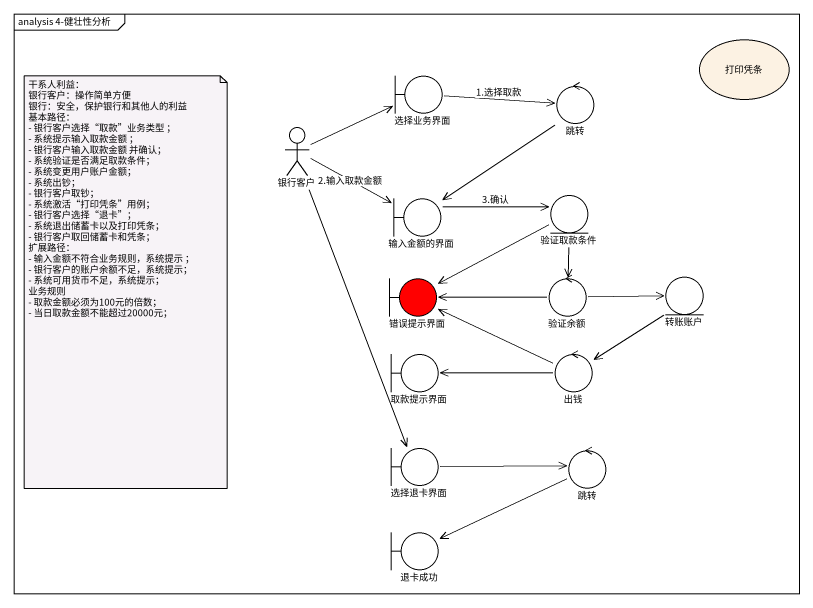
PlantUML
@startuml
mainframe analysis 4-健壮性分析
usecase 打印凭条
boundary 选择业务界面
control 跳转
actor 银行客户
boundary 输入金额的界面
entity 验证取款条件
boundary 错误提示界面 #FF0000
control 验证余额
entity 转账账户
boundary 取款提示界面
control 出钱
boundary 选择退卡界面
control "跳转" as 跳转_2
boundary 退卡成功
选择业务界面 -right-> 跳转 : 1.选择取款
跳转 --> 输入金额的界面
银行客户 -right-> 选择业务界面
银行客户 -right-> 输入金额的界面 : 2.输入取款金额
银行客户 --> 选择退卡界面
输入金额的界面 -right-> 验证取款条件 : 3.确认
验证取款条件 -left-> 错误提示界面
验证取款条件 --> 验证余额
验证余额 -left-> 错误提示界面
验证余额 -right-> 转账账户
转账账户 --> 出钱
出钱 -left-> 错误提示界面
出钱 -left-> 取款提示界面
选择退卡界面 -right-> 跳转_2
跳转_2 -left-> 退卡成功
note as N1
  干系人利益：
  银行客户：操作简单方便
  银行：安全，保护银行和其他人的利益
  基本路径：
  - 银行客户选择“取款”业务类型 ；
  - 系统提示输入取款金额 ；
  - 银行客户输入取款金额 并确认；
  - 系统验证是否满足取款条件；
  - 系统变更用户账户金额；
  - 系统出钞；
  - 银行客户取钞；
  - 系统激活“打印凭条”用例；
  - 银行客户选择“退卡”；
  - 系统退出储蓄卡以及打印凭条；
  - 银行客户取回储蓄卡和凭条；
  扩展路径：
  - 输入金额不符合业务规则，系统提示 ；
  - 银行客户的账户余额不足，系统提示；
  - 系统可用货币不足，系统提示；
  业务规则
  - 取款金额必须为100元的倍数；
  - 当日取款金额不能超过20000元；
end note
@enduml
